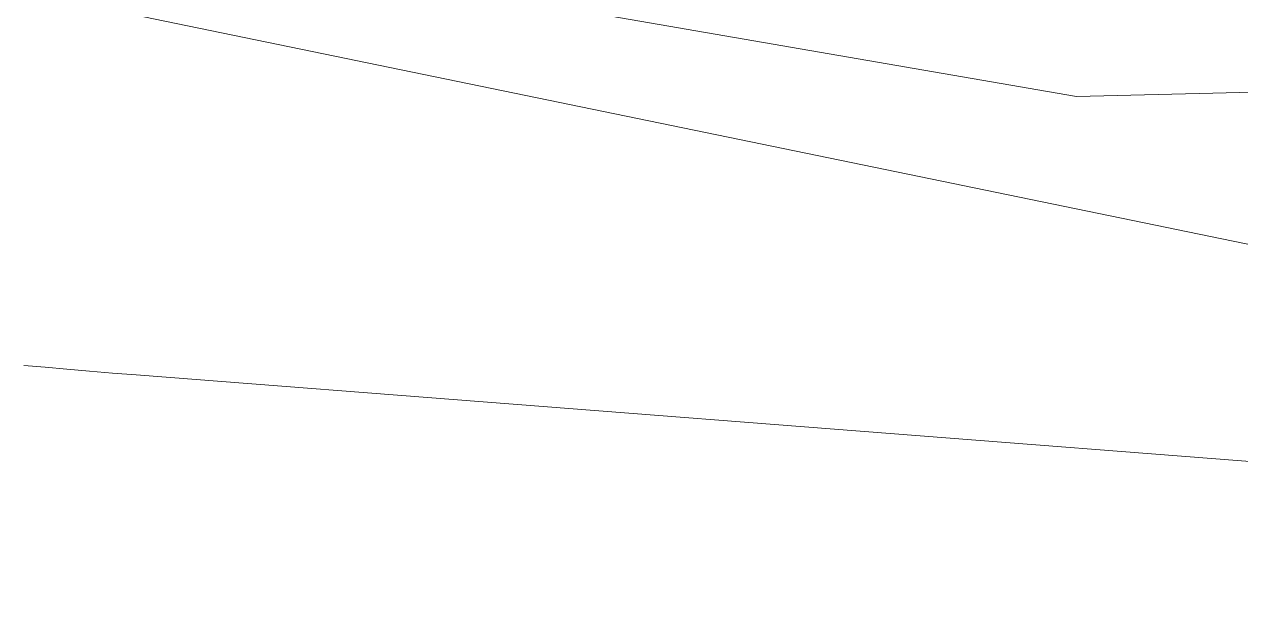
# Model space of a CAD drawing. Header units: inches. Extents: x 30764 to 30770, y -4780 to 4478.
# Drawn here: x 30765.052 to 30765.1664, y -4779.7785 to -4779.7243 of the extents above; entities that cross this region are included whole.
import ezdxf

# ---------------------------------------------------------------- set-up
doc = ezdxf.new("R2010")
doc.units = ezdxf.units.IN
doc.header["$MEASUREMENT"] = 0
doc.layers.add('Conc', color=7, linetype='Continuous', lineweight=9)
doc.layers.add('EOP-PR', color=4, linetype='Continuous', lineweight=9)

msp = doc.modelspace()

# ---------------------------------------------------------------- linework, layer by layer
at = {"layer": 'Conc'}
for p, q in [((30766.34184, -4779.98738), (30765.02094, -4779.71481)), ((30765.06576, -4779.71632), (30765.15096, -4779.73104)), ((30765.15096, -4779.73104), (30765.21896, -4779.72947))]:
    msp.add_line(p, q, dxfattribs=at)
at = {"layer": 'EOP-PR'}
msp.add_line((30765.06249, -4779.75727), (30765.28016, -4779.77421), dxfattribs=at)
msp.add_polyline3d([(30765.05193, -4779.75637, 0), (30765.05393, -4779.75655, 0), (30765.05598, -4779.75674, 0), (30765.05809, -4779.75691, 0), (30765.06026, -4779.75709, 0), (30765.06249, -4779.75727, 0)], dxfattribs=at)

doc.saveas('drawing.dxf')
